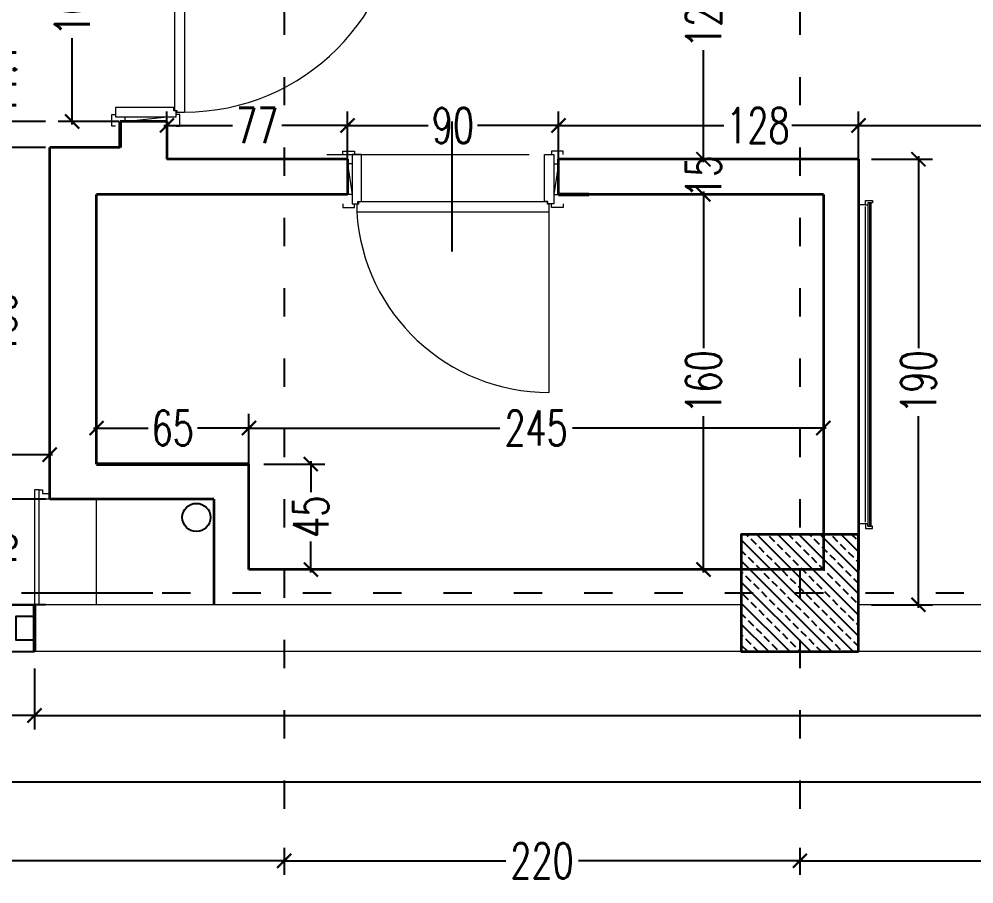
# Model space of a CAD drawing. Header units: centimetres. Extents: x -3207095 to 15275363, y -32656 to 4798027.
# Drawn here: x 700917 to 701324.3, y 4436845.5 to 4437214.4 of the extents above; entities that cross this region are included whole.
import ezdxf

# ---------------------------------------------------------------- set-up
doc = ezdxf.new("R2010")
doc.units = ezdxf.units.CM
doc.linetypes.add('ACAD_ISO03W100', pattern=[30, 12, -18])
doc.linetypes.add('DUZ', pattern=[500, 500])
doc.layers.get('0').update_dxf_attribs({"color": 1, "linetype": 'DUZ'})
for name, color, linetype in [('0 MC MAHAL', 94, 'Continuous'), ('AGAC', 116, 'Continuous'), ('DIM', 1, 'DUZ'), ('KOLTAR_F', 145, 'Continuous'), ('PEN', 161, 'Continuous'), ('pen.kap.olc', 205, 'Continuous'), ('TESİSAT', 57, 'Continuous')]:
    doc.layers.add(name, color=color, linetype=linetype)
for name, color, linetype, lineweight in [('DUV', 220, 'Continuous', 50), ('DUVAR', 7, 'Continuous', 35), ('FE_MOBTEF.2', 33, 'Continuous', 18), ('iç duvar', 7, 'Continuous', 50), ('KAPEN', 151, 'Continuous', 9), ('KOLON_F', 3, 'Continuous', 35)]:
    doc.layers.add(name, color=color, linetype=linetype, lineweight=lineweight)
doc.styles.add('DIM', font='ROMANSTW.SHX', dxfattribs={"width": 0.7})
doc.dimstyles.new('1_100', dxfattribs={"dimtxt": 15, "dimasz": 6, "dimexe": 6, "dimexo": 0, "dimgap": 2, "dimtad": 0, "dimdec": 1, "dimzin": 11, "dimdsep": 46, "dimtxsty": 'DIM', "dimblk": 'ARCHTICK', "dimcen": 3, "dimdle": 1.25, "dimclrt": 2, "dimadec": 0, "dimazin": 0, "dimtfac": 1.25, "dimtdec": 1, "dimtix": 1, "dimtofl": 0, "dimtmove": 1, "dimatfit": 3, "dimldrblk": 'ARCHTICK', "dimfxl": 20, "dimfxlon": 1, "dimtolj": 1, "dimtzin": 0, "dimarcsym": 0})

# ---------------------------------------------------------------- blocks, each defined once
blk = doc.blocks.new('new block')
at = {"layer": 'KAPEN'}
for p, q in [((105202.0528, 48261.8596), (105202.0198, 48261.8596)), ((105202.0528, 48261.8526), (105202.0528, 48261.8596)), ((105202.0628, 48261.8526), (105202.0528, 48261.8526)), ((105202.0628, 48261.0466), (105202.0628, 48261.8526)), ((105201.2498, 48261.0396), (105202.0528, 48261.0396)), ((105202.0528, 48261.0466), (105202.0628, 48261.0466)), ((105202.0528, 48261.0396), (105202.0528, 48261.0466))]:
    blk.add_line(p, q, dxfattribs=at)
for points in [[(105202.0548, 48261.9196), (105202.0398, 48261.9196), (105202.0398, 48261.8696), (105202.0548, 48261.8696)], [(105202.2248, 48261.8796), (105202.2248, 48261.8996), (105202.0948, 48261.8796), (105202.0948, 48261.8996)], [(105202.2648, 48261.9196), (105202.2798, 48261.9196), (105202.2798, 48261.8696), (105202.2648, 48261.8696)], [(105202.0198, 48261.0396), (105202.0198, 48261.8596)], [(105202.0548, 48260.9796), (105202.0398, 48260.9796), (105202.0398, 48261.0296), (105202.0548, 48261.0296)], [(105202.2248, 48261.0196), (105202.2248, 48260.9996), (105202.0948, 48261.0196), (105202.0948, 48260.9996)], [(105202.2648, 48260.9796), (105202.2798, 48260.9796), (105202.2798, 48261.0296), (105202.2648, 48261.0296)]]:
    blk.add_lwpolyline(points, dxfattribs=at)
for points in [[(105202.0548, 48261.8796), (105202.0548, 48261.8546), (105202.0648, 48261.8546), (105202.0648, 48261.8396), (105202.2648, 48261.8396), (105202.2648, 48261.8796)], [(105202.0548, 48261.0196), (105202.0548, 48261.0446), (105202.0648, 48261.0446), (105202.0648, 48261.0596), (105202.2648, 48261.0596), (105202.2648, 48261.0196)]]:
    blk.add_lwpolyline(points, close=True, dxfattribs=at)
blk.add_arc((105202.0715, 48261.0396), 0.8216, 93.6023, 180, dxfattribs=at)
blk = doc.blocks.new('K210')
for p, q in [((0.04, 0.985), (0.04, 0.032)), ((0.96, 0.032), (0.96, 0.065)), ((0.04, 0.032), (0.047, 0.032)), ((0.047, 0.032), (0.047, 0.022)), ((0.047, 0.022), (0.953, 0.022)), ((0.953, 0.032), (0.96, 0.032)), ((0.953, 0.022), (0.953, 0.032))]:
    blk.add_line(p, q)
for points in [[(-0.02, 0.03), (-0.02, 0.045), (0.03, 0.045), (0.03, 0.03)], [(0.04, 0.065), (0.96, 0.065)], [(1.02, 0.03), (1.02, 0.045), (0.97, 0.045), (0.97, 0.03)], [(0.02, -0.19), (0, -0.19), (0.02, -0.01), (0, -0.01)], [(0.98, -0.19), (1, -0.19), (0.98, -0.01), (1, -0.01)], [(-0.02, -0.23), (-0.02, -0.245), (0.03, -0.245), (0.03, -0.23)], [(1.02, -0.23), (1.02, -0.245), (0.97, -0.245), (0.97, -0.23)]]:
    blk.add_lwpolyline(points)
for points in [[(0.02, 0.03), (0.045, 0.03), (0.045, 0.02), (0.06, 0.02), (0.06, -0.23), (0.02, -0.23)], [(0.98, 0.03), (0.955, 0.03), (0.955, 0.02), (0.94, 0.02), (0.94, -0.23), (0.98, -0.23)]]:
    blk.add_lwpolyline(points, close=True)
blk.add_arc((0.04, 0.065), 0.92, 0, 90)
blk = doc.blocks.new('rgtkjıtdkfgölv')
at = {"layer": 'FE_MOBTEF.2'}
for p, q in [((104445.9076, 48877.9319), (104445.9076, 48877.9619)), ((104447.2679, 48877.9319), (104447.2679, 48877.9619)), ((104445.9079, 48877.9319), (104445.8879, 48877.9319)), ((104445.8879, 48877.9319), (104445.8879, 48877.9019)), ((104445.8879, 48877.9019), (104445.8979, 48877.9019)), ((104445.8979, 48877.9139), (104445.8979, 48877.9219)), ((104445.8979, 48877.9219), (104447.2779, 48877.9219)), ((104445.8979, 48877.9219), (104445.9079, 48877.9219)), ((104445.8979, 48877.9019), (104445.8979, 48877.9219)), ((104445.8979, 48877.9079), (104445.8979, 48877.9139)), ((104445.8979, 48877.9139), (104447.2779, 48877.9139)), ((104447.2779, 48877.9139), (104445.8979, 48877.9139)), ((104447.2779, 48877.9079), (104445.8979, 48877.9079)), ((104445.9079, 48877.9219), (104445.9079, 48877.9319)), ((104447.2612, 48877.9319), (104445.9143, 48877.9319)), ((104447.2679, 48877.9319), (104447.2879, 48877.9319)), ((104447.2679, 48877.9219), (104447.2679, 48877.9319)), ((104447.2779, 48877.9219), (104447.2679, 48877.9219)), ((104447.2779, 48877.9019), (104447.2779, 48877.9219)), ((104447.2779, 48877.9219), (104447.2779, 48877.9139)), ((104447.2779, 48877.9139), (104447.2779, 48877.9079)), ((104447.2879, 48877.9019), (104447.2779, 48877.9019)), ((104447.2879, 48877.9319), (104447.2879, 48877.9019))]:
    blk.add_line(p, q, dxfattribs=at)
blk = doc.blocks.new('_ArchTick')
at = {"color": 0, "linetype": 'ByBlock', "const_width": 0.15}
blk.add_lwpolyline([(-0.5, -0.5), (0.5, 0.5)], dxfattribs=at)
blk = doc.blocks.new('*D5197')
at = {"layer": 'Defpoints', "color": 0, "linetype": 'Continuous', "lineweight": 5, "transparency": 16777216}
for p in [(698045.1, 4436911.34), (701795.1, 4436911.34), (701795.1, 4436888.92)]:
    blk.add_point(p, dxfattribs=at)
at = {"layer": 'DIM', "color": 0, "linetype": 'Continuous', "lineweight": -2, "transparency": 16777216}
for p, q in [((698045.1, 4436908.92), (698045.1, 4436882.92)), ((701795.1, 4436908.92), (701795.1, 4436882.92)), ((698043.85, 4436888.92), (699899.6, 4436888.92)), ((701796.35, 4436888.92), (699940.6, 4436888.92))]:
    blk.add_line(p, q, dxfattribs=at)
at = {"layer": 'DIM', "color": 0, "linetype": 'Continuous', "lineweight": -2, "transparency": 16777216, "xscale": 6, "yscale": 6, "zscale": 6, "rotation": 180}
blk.add_blockref('_ArchTick', (698045.1, 4436888.92), dxfattribs=at)
at = {"layer": 'DIM', "color": 0, "linetype": 'Continuous', "lineweight": -2, "transparency": 16777216, "xscale": 6, "yscale": 6, "zscale": 6}
blk.add_blockref('_ArchTick', (701795.1, 4436888.92), dxfattribs=at)
at = {"layer": 'DIM', "color": 2, "linetype": 'Continuous', "lineweight": 5, "transparency": 16777216, "insert": (699920.1, 4436888.92), "char_height": 15, "attachment_point": 5, "style": 'DIM'}
blk.add_mtext('\\A1;3750', dxfattribs=at)
blk = doc.blocks.new('*D5204')
at = {"layer": 'Defpoints', "color": 0, "linetype": 'Continuous', "lineweight": 5, "transparency": 16777216}
for p in [(700755.1, 4436944.58), (700923.6, 4436944.58), (700923.6, 4436917.34)]:
    blk.add_point(p, dxfattribs=at)
at = {"layer": 'DIM', "color": 0, "linetype": 'Continuous', "lineweight": -2, "transparency": 16777216}
for p, q in [((700755.1, 4436937.34), (700755.1, 4436911.34)), ((700923.6, 4436937.34), (700923.6, 4436911.34)), ((700753.85, 4436917.34), (700817.35, 4436917.34)), ((700924.85, 4436917.34), (700861.35, 4436917.34))]:
    blk.add_line(p, q, dxfattribs=at)
at = {"layer": 'DIM', "color": 0, "linetype": 'Continuous', "lineweight": -2, "transparency": 16777216, "xscale": 6, "yscale": 6, "zscale": 6, "rotation": 180}
blk.add_blockref('_ArchTick', (700755.1, 4436917.34), dxfattribs=at)
at = {"layer": 'DIM', "color": 0, "linetype": 'Continuous', "lineweight": -2, "transparency": 16777216, "xscale": 6, "yscale": 6, "zscale": 6}
blk.add_blockref('_ArchTick', (700923.6, 4436917.34), dxfattribs=at)
at = {"layer": 'DIM', "color": 2, "linetype": 'Continuous', "lineweight": 5, "transparency": 16777216, "insert": (700839.35, 4436917.34), "char_height": 15, "attachment_point": 5, "style": 'DIM'}
blk.add_mtext('\\A1;168.5', dxfattribs=at)
blk = doc.blocks.new('*D5205')
at = {"layer": 'Defpoints', "color": 0, "linetype": 'Continuous', "lineweight": 5, "transparency": 16777216}
for p in [(700923.6, 4436944.58), (701795.1, 4436944.58), (701795.1, 4436917.34)]:
    blk.add_point(p, dxfattribs=at)
at = {"layer": 'DIM', "color": 0, "linetype": 'Continuous', "lineweight": -2, "transparency": 16777216}
for p, q in [((700923.6, 4436937.34), (700923.6, 4436911.34)), ((701795.1, 4436937.34), (701795.1, 4436911.34)), ((700922.35, 4436917.34), (701337.35, 4436917.34)), ((701796.35, 4436917.34), (701381.35, 4436917.34))]:
    blk.add_line(p, q, dxfattribs=at)
at = {"layer": 'DIM', "color": 0, "linetype": 'Continuous', "lineweight": -2, "transparency": 16777216, "xscale": 6, "yscale": 6, "zscale": 6, "rotation": 180}
blk.add_blockref('_ArchTick', (700923.6, 4436917.34), dxfattribs=at)
at = {"layer": 'DIM', "color": 0, "linetype": 'Continuous', "lineweight": -2, "transparency": 16777216, "xscale": 6, "yscale": 6, "zscale": 6}
blk.add_blockref('_ArchTick', (701795.1, 4436917.34), dxfattribs=at)
at = {"layer": 'DIM', "color": 2, "linetype": 'Continuous', "lineweight": 5, "transparency": 16777216, "insert": (701359.35, 4436917.34), "char_height": 15, "attachment_point": 5, "style": 'DIM'}
blk.add_mtext('\\A1;871.5', dxfattribs=at)
blk = doc.blocks.new('*D5207')
at = {"layer": 'Defpoints', "color": 0, "linetype": 'Continuous', "lineweight": 5, "transparency": 16777216}
for p in [(700730.1, 4436860.88), (701030.1, 4436860.88), (701030.1, 4436855.37)]:
    blk.add_point(p, dxfattribs=at)
at = {"layer": 'DIM', "color": 0, "linetype": 'Continuous', "lineweight": -2, "transparency": 16777216}
for p, q in [((700730.1, 4436860.88), (700730.1, 4436849.37)), ((701030.1, 4436860.88), (701030.1, 4436849.37)), ((700728.85, 4436855.37), (700864.6, 4436855.37)), ((701031.35, 4436855.37), (700895.6, 4436855.37))]:
    blk.add_line(p, q, dxfattribs=at)
at = {"layer": 'DIM', "color": 0, "linetype": 'Continuous', "lineweight": -2, "transparency": 16777216, "xscale": 6, "yscale": 6, "zscale": 6, "rotation": 180}
blk.add_blockref('_ArchTick', (700730.1, 4436855.37), dxfattribs=at)
at = {"layer": 'DIM', "color": 0, "linetype": 'Continuous', "lineweight": -2, "transparency": 16777216, "xscale": 6, "yscale": 6, "zscale": 6}
blk.add_blockref('_ArchTick', (701030.1, 4436855.37), dxfattribs=at)
at = {"layer": 'DIM', "color": 2, "linetype": 'Continuous', "lineweight": 5, "transparency": 16777216, "insert": (700880.1, 4436855.37), "char_height": 15, "attachment_point": 5, "style": 'DIM'}
blk.add_mtext('\\A1;300', dxfattribs=at)
blk = doc.blocks.new('*D5208')
at = {"layer": 'Defpoints', "color": 0, "linetype": 'Continuous', "lineweight": 5, "transparency": 16777216}
for p in [(701030.1, 4436860.88), (701250.1, 4436860.88), (701250.1, 4436855.37)]:
    blk.add_point(p, dxfattribs=at)
at = {"layer": 'DIM', "color": 0, "linetype": 'Continuous', "lineweight": -2, "transparency": 16777216}
for p, q in [((701030.1, 4436860.88), (701030.1, 4436849.37)), ((701250.1, 4436860.88), (701250.1, 4436849.37)), ((701028.85, 4436855.37), (701124.6, 4436855.37)), ((701251.35, 4436855.37), (701155.6, 4436855.37))]:
    blk.add_line(p, q, dxfattribs=at)
at = {"layer": 'DIM', "color": 0, "linetype": 'Continuous', "lineweight": -2, "transparency": 16777216, "xscale": 6, "yscale": 6, "zscale": 6, "rotation": 180}
blk.add_blockref('_ArchTick', (701030.1, 4436855.37), dxfattribs=at)
at = {"layer": 'DIM', "color": 0, "linetype": 'Continuous', "lineweight": -2, "transparency": 16777216, "xscale": 6, "yscale": 6, "zscale": 6}
blk.add_blockref('_ArchTick', (701250.1, 4436855.37), dxfattribs=at)
at = {"layer": 'DIM', "color": 2, "linetype": 'Continuous', "lineweight": 5, "transparency": 16777216, "insert": (701140.1, 4436855.37), "char_height": 15, "attachment_point": 5, "style": 'DIM'}
blk.add_mtext('\\A1;220', dxfattribs=at)
blk = doc.blocks.new('*D5209')
at = {"layer": 'Defpoints', "color": 0, "linetype": 'Continuous', "lineweight": 5, "transparency": 16777216}
for p in [(701250.1, 4436860.88), (701770.1, 4436860.88), (701770.1, 4436855.37)]:
    blk.add_point(p, dxfattribs=at)
at = {"layer": 'DIM', "color": 0, "linetype": 'Continuous', "lineweight": -2, "transparency": 16777216}
for p, q in [((701250.1, 4436860.88), (701250.1, 4436849.37)), ((701770.1, 4436860.88), (701770.1, 4436849.37)), ((701248.85, 4436855.37), (701494.6, 4436855.37)), ((701771.35, 4436855.37), (701525.6, 4436855.37))]:
    blk.add_line(p, q, dxfattribs=at)
at = {"layer": 'DIM', "color": 0, "linetype": 'Continuous', "lineweight": -2, "transparency": 16777216, "xscale": 6, "yscale": 6, "zscale": 6, "rotation": 180}
blk.add_blockref('_ArchTick', (701250.1, 4436855.37), dxfattribs=at)
at = {"layer": 'DIM', "color": 0, "linetype": 'Continuous', "lineweight": -2, "transparency": 16777216, "xscale": 6, "yscale": 6, "zscale": 6}
blk.add_blockref('_ArchTick', (701770.1, 4436855.37), dxfattribs=at)
at = {"layer": 'DIM', "color": 2, "linetype": 'Continuous', "lineweight": 5, "transparency": 16777216, "insert": (701510.1, 4436855.37), "char_height": 15, "attachment_point": 5, "style": 'DIM'}
blk.add_mtext('\\A1;520', dxfattribs=at)
blk = doc.blocks.new('*D5331')
at = {"layer": 'Defpoints', "color": 0, "linetype": 'Continuous', "lineweight": 5, "transparency": 16777216}
for p in [(701225.1, 4437276.58), (701208.95, 4437154.58), (701225.1, 4437154.58)]:
    blk.add_point(p, dxfattribs=at)
at = {"layer": 'DIM', "color": 0, "linetype": 'Continuous', "lineweight": -2, "transparency": 16777216}
for p, q in [((701225.1, 4437276.58), (701202.95, 4437276.58)), ((701208.95, 4437277.83), (701208.95, 4437230.08)), ((701208.95, 4437153.33), (701208.95, 4437201.08)), ((701225.1, 4437154.58), (701202.95, 4437154.58))]:
    blk.add_line(p, q, dxfattribs=at)
at = {"layer": 'DIM', "color": 0, "linetype": 'Continuous', "lineweight": -2, "transparency": 16777216, "xscale": 6, "yscale": 6, "zscale": 6}
for p, rotation in [((701208.95, 4437276.58), 90), ((701208.95, 4437154.58), 270)]:
    blk.add_blockref('_ArchTick', p, dxfattribs=dict(at, rotation=rotation))
at = {"layer": 'DIM', "color": 2, "linetype": 'Continuous', "lineweight": 5, "transparency": 16777216, "insert": (701208.95, 4437215.58), "char_height": 15, "attachment_point": 5, "rotation": 90, "style": 'DIM'}
blk.add_mtext('\\A1;122', dxfattribs=at)
blk = doc.blocks.new('*D5332')
at = {"layer": 'Defpoints', "color": 0, "linetype": 'Continuous', "lineweight": 5, "transparency": 16777216}
for p in [(701275.1, 4437154.58), (701275.1, 4436964.58), (701300.66, 4436964.58)]:
    blk.add_point(p, dxfattribs=at)
at = {"layer": 'DIM', "color": 0, "linetype": 'Continuous', "lineweight": -2, "transparency": 16777216}
for p, q in [((701280.66, 4437154.58), (701306.66, 4437154.58)), ((701300.66, 4437155.83), (701300.66, 4437074.08)), ((701300.66, 4436963.33), (701300.66, 4437045.08)), ((701280.66, 4436964.58), (701306.66, 4436964.58))]:
    blk.add_line(p, q, dxfattribs=at)
at = {"layer": 'DIM', "color": 0, "linetype": 'Continuous', "lineweight": -2, "transparency": 16777216, "xscale": 6, "yscale": 6, "zscale": 6}
for p, rotation in [((701300.66, 4437154.58), 90), ((701300.66, 4436964.58), 270)]:
    blk.add_blockref('_ArchTick', p, dxfattribs=dict(at, rotation=rotation))
at = {"layer": 'DIM', "color": 2, "linetype": 'Continuous', "lineweight": 5, "transparency": 16777216, "insert": (701300.66, 4437059.58), "char_height": 15, "attachment_point": 5, "rotation": 90, "style": 'DIM'}
blk.add_mtext('\\A1;190', dxfattribs=at)
blk = doc.blocks.new('*D5333')
at = {"layer": 'Defpoints', "color": 0, "linetype": 'Continuous', "lineweight": 5, "transparency": 16777216}
for p in [(701260.1, 4437039.96), (701015.1, 4437024.58), (701260.1, 4437024.58)]:
    blk.add_point(p, dxfattribs=at)
at = {"layer": 'DIM', "color": 0, "linetype": 'Continuous', "lineweight": -2, "transparency": 16777216}
for p, q in [((701015.1, 4437024.58), (701015.1, 4437045.96)), ((701260.1, 4437024.58), (701260.1, 4437045.96)), ((701013.85, 4437039.96), (701122.1, 4437039.96)), ((701261.35, 4437039.96), (701153.1, 4437039.96))]:
    blk.add_line(p, q, dxfattribs=at)
at = {"layer": 'DIM', "color": 0, "linetype": 'Continuous', "lineweight": -2, "transparency": 16777216, "xscale": 6, "yscale": 6, "zscale": 6, "rotation": 180}
blk.add_blockref('_ArchTick', (701015.1, 4437039.96), dxfattribs=at)
at = {"layer": 'DIM', "color": 0, "linetype": 'Continuous', "lineweight": -2, "transparency": 16777216, "xscale": 6, "yscale": 6, "zscale": 6}
blk.add_blockref('_ArchTick', (701260.1, 4437039.96), dxfattribs=at)
at = {"layer": 'DIM', "color": 2, "linetype": 'Continuous', "lineweight": 5, "transparency": 16777216, "insert": (701137.6, 4437039.96), "char_height": 15, "attachment_point": 5, "style": 'DIM'}
blk.add_mtext('\\A1;245', dxfattribs=at)
blk = doc.blocks.new('*D5334')
at = {"layer": 'Defpoints', "color": 0, "linetype": 'Continuous', "lineweight": 5, "transparency": 16777216}
for p in [(700950.1, 4437039.96), (700950.1, 4437024.58), (701015.1, 4437024.58)]:
    blk.add_point(p, dxfattribs=at)
at = {"layer": 'DIM', "color": 0, "linetype": 'Continuous', "lineweight": -2, "transparency": 16777216}
for p, q in [((700950.1, 4437024.58), (700950.1, 4437045.96)), ((701015.1, 4437024.58), (701015.1, 4437045.96)), ((700948.85, 4437039.96), (700972.1, 4437039.96)), ((701016.35, 4437039.96), (700993.1, 4437039.96))]:
    blk.add_line(p, q, dxfattribs=at)
at = {"layer": 'DIM', "color": 0, "linetype": 'Continuous', "lineweight": -2, "transparency": 16777216, "xscale": 6, "yscale": 6, "zscale": 6, "rotation": 180}
blk.add_blockref('_ArchTick', (700950.1, 4437039.96), dxfattribs=at)
at = {"layer": 'DIM', "color": 0, "linetype": 'Continuous', "lineweight": -2, "transparency": 16777216, "xscale": 6, "yscale": 6, "zscale": 6}
blk.add_blockref('_ArchTick', (701015.1, 4437039.96), dxfattribs=at)
at = {"layer": 'DIM', "color": 2, "linetype": 'Continuous', "lineweight": 5, "transparency": 16777216, "insert": (700982.6, 4437039.96), "char_height": 15, "attachment_point": 5, "style": 'DIM'}
blk.add_mtext('\\A1;65', dxfattribs=at)
blk = doc.blocks.new('*D5335')
at = {"layer": 'Defpoints', "color": 0, "linetype": 'Continuous', "lineweight": 5, "transparency": 16777216}
for p in [(701225.1, 4437154.58), (701208.95, 4437139.58), (701225.1, 4437139.58)]:
    blk.add_point(p, dxfattribs=at)
at = {"layer": 'DIM', "color": 0, "linetype": 'Continuous', "lineweight": -2, "transparency": 16777216}
for p, q in [((701208.95, 4437154.58), (701208.95, 4437160.58)), ((701225.1, 4437154.58), (701202.95, 4437154.58)), ((701225.1, 4437139.58), (701202.95, 4437139.58)), ((701208.95, 4437139.58), (701208.95, 4437133.58))]:
    blk.add_line(p, q, dxfattribs=at)
at = {"layer": 'DIM', "color": 0, "linetype": 'Continuous', "lineweight": -2, "transparency": 16777216, "xscale": 6, "yscale": 6, "zscale": 6}
for p, rotation in [((701208.95, 4437154.58), 270), ((701208.95, 4437139.58), 90)]:
    blk.add_blockref('_ArchTick', p, dxfattribs=dict(at, rotation=rotation))
at = {"layer": 'DIM', "color": 2, "linetype": 'Continuous', "lineweight": 5, "transparency": 16777216, "insert": (701208.95, 4437147.08), "char_height": 15, "attachment_point": 5, "rotation": 90, "style": 'DIM'}
blk.add_mtext('\\A1;15', dxfattribs=at)
blk = doc.blocks.new('*D5336')
at = {"layer": 'Defpoints', "color": 0, "linetype": 'Continuous', "lineweight": 5, "transparency": 16777216}
for p in [(700939.69, 4437270.69), (700960.1, 4437270.69), (700960.1, 4437170.69)]:
    blk.add_point(p, dxfattribs=at)
at = {"layer": 'DIM', "color": 0, "linetype": 'Continuous', "lineweight": -2, "transparency": 16777216}
for p, q in [((700939.69, 4437271.94), (700939.69, 4437235.19)), ((700959.69, 4437270.69), (700933.69, 4437270.69)), ((700939.69, 4437169.44), (700939.69, 4437206.19)), ((700959.69, 4437170.69), (700933.69, 4437170.69))]:
    blk.add_line(p, q, dxfattribs=at)
at = {"layer": 'DIM', "color": 0, "linetype": 'Continuous', "lineweight": -2, "transparency": 16777216, "xscale": 6, "yscale": 6, "zscale": 6}
for p, rotation in [((700939.69, 4437270.69), 90), ((700939.69, 4437170.69), 270)]:
    blk.add_blockref('_ArchTick', p, dxfattribs=dict(at, rotation=rotation))
at = {"layer": 'DIM', "color": 2, "linetype": 'Continuous', "lineweight": 5, "transparency": 16777216, "insert": (700939.69, 4437220.69), "char_height": 15, "attachment_point": 5, "rotation": 90, "style": 'DIM'}
blk.add_mtext('\\A1;100', dxfattribs=at)
blk = doc.blocks.new('*D5364')
at = {"layer": 'Defpoints', "color": 0, "linetype": 'Continuous', "lineweight": 5, "transparency": 16777216}
for p in [(701225.1, 4437139.58), (701208.95, 4436979.58), (701211.46, 4436979.58)]:
    blk.add_point(p, dxfattribs=at)
at = {"layer": 'DIM', "color": 0, "linetype": 'Continuous', "lineweight": -2, "transparency": 16777216}
for p, q in [((701225.1, 4437139.58), (701202.95, 4437139.58)), ((701208.95, 4437140.83), (701208.95, 4437074.08)), ((701208.95, 4436978.33), (701208.95, 4437045.08)), ((701211.46, 4436979.58), (701202.95, 4436979.58))]:
    blk.add_line(p, q, dxfattribs=at)
at = {"layer": 'DIM', "color": 0, "linetype": 'Continuous', "lineweight": -2, "transparency": 16777216, "xscale": 6, "yscale": 6, "zscale": 6}
for p, rotation in [((701208.95, 4437139.58), 90), ((701208.95, 4436979.58), 270)]:
    blk.add_blockref('_ArchTick', p, dxfattribs=dict(at, rotation=rotation))
at = {"layer": 'DIM', "color": 2, "linetype": 'Continuous', "lineweight": 5, "transparency": 16777216, "insert": (701208.95, 4437059.58), "char_height": 15, "attachment_point": 5, "rotation": 90, "style": 'DIM'}
blk.add_mtext('\\A1;160', dxfattribs=at)
blk = doc.blocks.new('*D5365')
at = {"layer": 'Defpoints', "color": 0, "linetype": 'Continuous', "lineweight": 5, "transparency": 16777216}
for p in [(701057.1, 4437169), (700980.1, 4437154.58), (701057.1, 4437154.58)]:
    blk.add_point(p, dxfattribs=at)
at = {"layer": 'DIM', "color": 0, "linetype": 'Continuous', "lineweight": -2, "transparency": 16777216}
for p, q in [((700980.1, 4437154.58), (700980.1, 4437175)), ((701057.1, 4437154.58), (701057.1, 4437175)), ((700978.85, 4437169), (701008.1, 4437169)), ((701058.35, 4437169), (701029.1, 4437169))]:
    blk.add_line(p, q, dxfattribs=at)
at = {"layer": 'DIM', "color": 0, "linetype": 'Continuous', "lineweight": -2, "transparency": 16777216, "xscale": 6, "yscale": 6, "zscale": 6, "rotation": 180}
blk.add_blockref('_ArchTick', (700980.1, 4437169), dxfattribs=at)
at = {"layer": 'DIM', "color": 0, "linetype": 'Continuous', "lineweight": -2, "transparency": 16777216, "xscale": 6, "yscale": 6, "zscale": 6}
blk.add_blockref('_ArchTick', (701057.1, 4437169), dxfattribs=at)
at = {"layer": 'DIM', "color": 2, "linetype": 'Continuous', "lineweight": 5, "transparency": 16777216, "insert": (701018.6, 4437169), "char_height": 15, "attachment_point": 5, "style": 'DIM'}
blk.add_mtext('\\A1;77', dxfattribs=at)
blk = doc.blocks.new('*D5366')
at = {"layer": 'Defpoints', "color": 0, "linetype": 'Continuous', "lineweight": 5, "transparency": 16777216}
for p in [(701147.1, 4437169), (701057.1, 4437154.58), (701147.1, 4437152.58)]:
    blk.add_point(p, dxfattribs=at)
at = {"layer": 'DIM', "color": 0, "linetype": 'Continuous', "lineweight": -2, "transparency": 16777216}
for p, q in [((701057.1, 4437154.58), (701057.1, 4437175)), ((701147.1, 4437152.58), (701147.1, 4437175)), ((701055.85, 4437169), (701091.6, 4437169)), ((701148.35, 4437169), (701112.6, 4437169))]:
    blk.add_line(p, q, dxfattribs=at)
at = {"layer": 'DIM', "color": 0, "linetype": 'Continuous', "lineweight": -2, "transparency": 16777216, "xscale": 6, "yscale": 6, "zscale": 6, "rotation": 180}
blk.add_blockref('_ArchTick', (701057.1, 4437169), dxfattribs=at)
at = {"layer": 'DIM', "color": 0, "linetype": 'Continuous', "lineweight": -2, "transparency": 16777216, "xscale": 6, "yscale": 6, "zscale": 6}
blk.add_blockref('_ArchTick', (701147.1, 4437169), dxfattribs=at)
at = {"layer": 'DIM', "color": 2, "linetype": 'Continuous', "lineweight": 5, "transparency": 16777216, "insert": (701102.1, 4437169), "char_height": 15, "attachment_point": 5, "style": 'DIM'}
blk.add_mtext('\\A1;90', dxfattribs=at)
blk = doc.blocks.new('*D5367')
at = {"layer": 'Defpoints', "color": 0, "linetype": 'Continuous', "lineweight": 5, "transparency": 16777216}
for p in [(701275.1, 4437169), (701147.1, 4437152.58), (701275.1, 4437152.58)]:
    blk.add_point(p, dxfattribs=at)
at = {"layer": 'DIM', "color": 0, "linetype": 'Continuous', "lineweight": -2, "transparency": 16777216}
for p, q in [((701147.1, 4437152.58), (701147.1, 4437175)), ((701275.1, 4437152.58), (701275.1, 4437175)), ((701145.85, 4437169), (701217.69, 4437169)), ((701276.35, 4437169), (701246.69, 4437169))]:
    blk.add_line(p, q, dxfattribs=at)
at = {"layer": 'DIM', "color": 0, "linetype": 'Continuous', "lineweight": -2, "transparency": 16777216, "xscale": 6, "yscale": 6, "zscale": 6, "rotation": 180}
blk.add_blockref('_ArchTick', (701147.1, 4437169), dxfattribs=at)
at = {"layer": 'DIM', "color": 0, "linetype": 'Continuous', "lineweight": -2, "transparency": 16777216, "xscale": 6, "yscale": 6, "zscale": 6}
blk.add_blockref('_ArchTick', (701275.1, 4437169), dxfattribs=at)
at = {"layer": 'DIM', "color": 2, "linetype": 'Continuous', "lineweight": 5, "transparency": 16777216, "insert": (701232.19, 4437169), "char_height": 15, "attachment_point": 5, "style": 'DIM'}
blk.add_mtext('\\A1;128', dxfattribs=at)
blk = doc.blocks.new('*D5368')
at = {"layer": 'Defpoints', "color": 0, "linetype": 'Continuous', "lineweight": 5, "transparency": 16777216}
for p in [(701775.1, 4437169), (701275.1, 4437154.58), (701775.1, 4437154.58)]:
    blk.add_point(p, dxfattribs=at)
at = {"layer": 'DIM', "color": 0, "linetype": 'Continuous', "lineweight": -2, "transparency": 16777216}
for p, q in [((701275.1, 4437154.58), (701275.1, 4437175)), ((701775.1, 4437154.58), (701775.1, 4437175)), ((701273.85, 4437169), (701509.6, 4437169)), ((701776.35, 4437169), (701540.6, 4437169))]:
    blk.add_line(p, q, dxfattribs=at)
at = {"layer": 'DIM', "color": 0, "linetype": 'Continuous', "lineweight": -2, "transparency": 16777216, "xscale": 6, "yscale": 6, "zscale": 6, "rotation": 180}
blk.add_blockref('_ArchTick', (701275.1, 4437169), dxfattribs=at)
at = {"layer": 'DIM', "color": 0, "linetype": 'Continuous', "lineweight": -2, "transparency": 16777216, "xscale": 6, "yscale": 6, "zscale": 6}
blk.add_blockref('_ArchTick', (701775.1, 4437169), dxfattribs=at)
at = {"layer": 'DIM', "color": 2, "linetype": 'Continuous', "lineweight": 5, "transparency": 16777216, "insert": (701525.1, 4437169), "char_height": 15, "attachment_point": 5, "style": 'DIM'}
blk.add_mtext('\\A1;500', dxfattribs=at)
blk = doc.blocks.new('*D5080')
at = {"layer": 'Defpoints', "color": 0, "linetype": 'Continuous', "lineweight": 5, "transparency": 16777216}
for p in [(701015.1, 4437024.58), (701041.5, 4437024.58), (701015.1, 4436979.58)]:
    blk.add_point(p, dxfattribs=at)
at = {"layer": 'DIM', "color": 0, "linetype": 'Continuous', "lineweight": -2, "transparency": 16777216}
for p, q in [((701021.5, 4437024.58), (701047.5, 4437024.58)), ((701041.5, 4437025.83), (701041.5, 4437012.58)), ((701041.5, 4436978.33), (701041.5, 4436991.58)), ((701021.5, 4436979.58), (701047.5, 4436979.58))]:
    blk.add_line(p, q, dxfattribs=at)
at = {"layer": 'DIM', "color": 0, "linetype": 'Continuous', "lineweight": -2, "transparency": 16777216, "xscale": 6, "yscale": 6, "zscale": 6}
for p, rotation in [((701041.5, 4437024.58), 90), ((701041.5, 4436979.58), 270)]:
    blk.add_blockref('_ArchTick', p, dxfattribs=dict(at, rotation=rotation))
at = {"layer": 'DIM', "color": 2, "linetype": 'Continuous', "lineweight": 5, "transparency": 16777216, "insert": (701041.5, 4437002.08), "char_height": 15, "attachment_point": 5, "rotation": 90, "style": 'DIM'}
blk.add_mtext('\\A1;45', dxfattribs=at)
blk = doc.blocks.new('*D5101')
at = {"layer": 'Defpoints', "color": 0, "linetype": 'Continuous', "lineweight": 5, "transparency": 16777216}
for p in [(700930.1, 4437159.58), (700908.33, 4437009.58), (700930.1, 4437009.58)]:
    blk.add_point(p, dxfattribs=at)
at = {"layer": 'DIM', "color": 0, "linetype": 'Continuous', "lineweight": -2, "transparency": 16777216}
for p, q in [((700928.33, 4437159.58), (700902.33, 4437159.58)), ((700908.33, 4437160.83), (700908.33, 4437099.08)), ((700908.33, 4437008.33), (700908.33, 4437070.08)), ((700928.33, 4437009.58), (700902.33, 4437009.58))]:
    blk.add_line(p, q, dxfattribs=at)
at = {"layer": 'DIM', "color": 0, "linetype": 'Continuous', "lineweight": -2, "transparency": 16777216, "xscale": 6, "yscale": 6, "zscale": 6}
for p, rotation in [((700908.33, 4437159.58), 90), ((700908.33, 4437009.58), 270)]:
    blk.add_blockref('_ArchTick', p, dxfattribs=dict(at, rotation=rotation))
at = {"layer": 'DIM', "color": 2, "linetype": 'Continuous', "lineweight": 5, "transparency": 16777216, "insert": (700908.33, 4437084.58), "char_height": 15, "attachment_point": 5, "rotation": 90, "style": 'DIM'}
blk.add_mtext('\\A1;150', dxfattribs=at)
blk = doc.blocks.new('*D5102')
at = {"layer": 'Defpoints', "color": 0, "linetype": 'Continuous', "lineweight": 5, "transparency": 16777216}
for p in [(700930.1, 4437009.58), (700908.33, 4436964.58), (700930.1, 4436964.58)]:
    blk.add_point(p, dxfattribs=at)
at = {"layer": 'DIM', "color": 0, "linetype": 'Continuous', "lineweight": -2, "transparency": 16777216}
for p, q in [((700908.33, 4437010.83), (700908.33, 4436997.58)), ((700928.33, 4437009.58), (700902.33, 4437009.58)), ((700908.33, 4436963.33), (700908.33, 4436976.58)), ((700928.33, 4436964.58), (700902.33, 4436964.58))]:
    blk.add_line(p, q, dxfattribs=at)
at = {"layer": 'DIM', "color": 0, "linetype": 'Continuous', "lineweight": -2, "transparency": 16777216, "xscale": 6, "yscale": 6, "zscale": 6}
for p, rotation in [((700908.33, 4437009.58), 90), ((700908.33, 4436964.58), 270)]:
    blk.add_blockref('_ArchTick', p, dxfattribs=dict(at, rotation=rotation))
at = {"layer": 'DIM', "color": 2, "linetype": 'Continuous', "lineweight": 5, "transparency": 16777216, "insert": (700908.33, 4436987.08), "char_height": 15, "attachment_point": 5, "rotation": 90, "style": 'DIM'}
blk.add_mtext('\\A1;45', dxfattribs=at)
blk = doc.blocks.new('*D5103')
at = {"layer": 'Defpoints', "color": 0, "linetype": 'Continuous', "lineweight": 5, "transparency": 16777216}
for p in [(700908.33, 4437170.69), (700933.69, 4437170.69), (700937.53, 4437159.58)]:
    blk.add_point(p, dxfattribs=at)
at = {"layer": 'DIM', "color": 0, "linetype": 'Continuous', "lineweight": -2, "transparency": 16777216}
for p, q in [((700928.33, 4437170.69), (700902.33, 4437170.69)), ((700908.33, 4437158.33), (700908.33, 4437171.94)), ((700928.33, 4437159.58), (700902.33, 4437159.58))]:
    blk.add_line(p, q, dxfattribs=at)
at = {"layer": 'DIM', "color": 0, "linetype": 'Continuous', "lineweight": -2, "transparency": 16777216, "xscale": 6, "yscale": 6, "zscale": 6}
for p, rotation in [((700908.33, 4437170.69), 90), ((700908.33, 4437159.58), 270)]:
    blk.add_blockref('_ArchTick', p, dxfattribs=dict(at, rotation=rotation))
at = {"layer": 'DIM', "color": 2, "linetype": 'Continuous', "lineweight": 5, "transparency": 16777216, "insert": (700908.33, 4437188.39), "char_height": 15, "attachment_point": 5, "rotation": 90, "style": 'DIM'}
blk.add_mtext('\\A1;11.1', dxfattribs=at)
blk = doc.blocks.new('*D5108')
at = {"layer": 'Defpoints', "color": 0, "linetype": 'Continuous', "lineweight": 5, "transparency": 16777216}
for p in [(700930.1, 4437036.44), (700755.1, 4437028.56), (700755.1, 4436994.58)]:
    blk.add_point(p, dxfattribs=at)
at = {"layer": 'DIM', "color": 0, "linetype": 'Continuous', "lineweight": -2, "transparency": 16777216}
for p, q in [((700930.1, 4437036.44), (700930.1, 4437022.56)), ((700755.1, 4437008.56), (700755.1, 4437034.56)), ((700753.85, 4437028.56), (700828.1, 4437028.56)), ((700931.35, 4437028.56), (700857.1, 4437028.56))]:
    blk.add_line(p, q, dxfattribs=at)
at = {"layer": 'DIM', "color": 0, "linetype": 'Continuous', "lineweight": -2, "transparency": 16777216, "xscale": 6, "yscale": 6, "zscale": 6, "rotation": 180}
blk.add_blockref('_ArchTick', (700755.1, 4437028.56), dxfattribs=at)
at = {"layer": 'DIM', "color": 0, "linetype": 'Continuous', "lineweight": -2, "transparency": 16777216, "xscale": 6, "yscale": 6, "zscale": 6}
blk.add_blockref('_ArchTick', (700930.1, 4437028.56), dxfattribs=at)
at = {"layer": 'DIM', "color": 2, "linetype": 'Continuous', "lineweight": 5, "transparency": 16777216, "insert": (700842.6, 4437028.56), "char_height": 15, "attachment_point": 5, "style": 'DIM'}
blk.add_mtext('\\A1;175', dxfattribs=at)

msp = doc.modelspace()

# ---------------------------------------------------------------- hatches: boundary and pattern name
at = {"layer": 'KOLTAR_F'}
h = msp.add_hatch(dxfattribs=at)
h.set_pattern_fill('ANSI33', color=256, angle=90, style=0)
h.set_pattern_definition([(135, (5203717.566, 3776361.098), (-4.4901280605, -4.4901280605), []), (135, (5203717.566, 3776365.588), (-4.4901280605, -4.4901280605), [3.175, -1.5875])])
h.paths.add_polyline_path([(701275.1, 4436944.58), (701275.1, 4436994.58), (701225.1, 4436994.58), (701225.1, 4436944.58)])

# ---------------------------------------------------------------- linework, layer by layer
at = {"color": 232, "linetype": 'ACAD_ISO03W100'}
for p, q in [((701030.1, 4439979.58), (701030.1, 4436849.58)), ((701250.1, 4439979.58), (701250.1, 4436849.58)), ((701890.1, 4436969.58), (697950.1, 4436969.58))]:
    msp.add_line(p, q, dxfattribs=at)
at = {"layer": 'AGAC'}
for p, q in [((700755.1, 4436964.58), (700923.6, 4436964.58)), ((700755.1, 4436944.58), (700923.6, 4436944.58))]:
    msp.add_line(p, q, dxfattribs=at)
at = {"layer": 'DUV'}
for p, q in [((700960.1, 4437170.69), (700960.1, 4437159.58)), ((701160.1, 4437139.58), (701147.1, 4437139.58)), ((701015.1, 4437024.58), (700950.1, 4437024.58)), ((700923.6, 4436944.58), (700923.6, 4436964.58))]:
    msp.add_line(p, q, dxfattribs=at)
at = {"layer": 'DUVAR'}
for p, q in [((700960.1, 4437159.58), (700960.1, 4437170.69)), ((700980.1, 4437170.69), (700960.1, 4437170.69)), ((700980.1, 4437170.69), (700980.1, 4437154.58)), ((700960.1, 4437159.58), (700930.1, 4437159.58)), ((700930.1, 4437009.58), (700930.1, 4437159.58)), ((701057.1, 4437154.58), (700980.1, 4437154.58)), ((701057.1, 4437154.58), (701057.1, 4437139.58)), ((701147.1, 4437139.58), (701147.1, 4437154.58)), ((701275.1, 4437154.58), (701147.1, 4437154.58)), ((701275.1, 4437154.58), (701275.1, 4436979.58)), ((701057.1, 4437139.58), (700950.1, 4437139.58)), ((700950.1, 4437024.58), (700950.1, 4437139.58)), ((701260.1, 4437139.58), (701147.1, 4437139.58)), ((701260.1, 4437139.58), (701260.1, 4436979.58)), ((701015.1, 4437024.58), (700950.1, 4437024.58)), ((701015.1, 4436979.58), (701015.1, 4437024.58)), ((701000.1, 4437009.58), (700930.1, 4437009.58)), ((701000.1, 4437009.58), (701000.1, 4436964.58)), ((701260.1, 4436979.58), (701015.1, 4436979.58)), ((700923.6, 4436944.58), (700923.6, 4436964.58))]:
    msp.add_line(p, q, dxfattribs=at)
at = {"layer": 'iç duvar', "color": 7, "lineweight": 18}
for p, q in [((701225.1, 4436964.58), (700923.6, 4436964.58)), ((701745.1, 4436964.58), (701275.1, 4436964.58)), ((700960.1, 4436944.58), (700923.6, 4436944.58)), ((701225.1, 4436944.58), (700960.1, 4436944.58)), ((701745.1, 4436944.58), (701275.1, 4436944.58))]:
    msp.add_line(p, q, dxfattribs=at)
at = {"layer": 'KAPEN'}
for p, q in [((701048.36, 4437156.58), (701134.56, 4437156.58)), ((700950.1, 4436964.58), (700950.1, 4437009.58))]:
    msp.add_line(p, q, dxfattribs=at)
msp.add_lwpolyline([(700925.6, 4436964.58), (700925.6, 4437013.58), (700923.6, 4437013.58), (700923.6, 4436964.58)], dxfattribs=at)
msp.add_lwpolyline([(700925.6, 4437009.58), (700925.6, 4437013.58), (700927.1, 4437013.58), (700927.1, 4437012.08), (700930.1, 4437012.08), (700930.1, 4437009.58), (700925.6, 4437009.58)], close=True, dxfattribs=at)
msp.add_lwpolyline([(700925.6, 4437009.58), (700925.6, 4437013.58), (700927.1, 4437013.58), (700927.1, 4437012.08), (700930.1, 4437012.08), (700930.1, 4437009.58), (700925.6, 4437009.58)], close=True, dxfattribs=at)
at = {"layer": 'KOLON_F'}
msp.add_lwpolyline([(701275.1, 4436944.58), (701275.1, 4436994.58), (701225.1, 4436994.58), (701225.1, 4436944.58)], close=True, dxfattribs=at)
at = {"layer": 'PEN'}
msp.add_lwpolyline([(700915.6, 4436959.58), (700915.6, 4436959.58), (700915.6, 4436949.58), (700923.6, 4436949.58), (700923.6, 4436949.58), (700923.6, 4436959.58), (700923.6, 4436959.58), (700923.6, 4436959.58), (700915.6, 4436959.58)], close=True, dxfattribs=at)
at = {"layer": 'pen.kap.olc'}
for points in [[(701101.79, 4437115.3), (701101.79, 4437170.67)], [(700974.08, 4436969.58), (700918.5, 4436969.58)]]:
    msp.add_lwpolyline(points, dxfattribs=at)
at = {"layer": 'TESİSAT', "color": 8}
msp.add_circle((700992.67, 4437001.82), 6, dxfattribs=at)

# ---------------------------------------------------------------- block references
at = {"xscale": 99.999999999621, "yscale": 99.999999999621, "zscale": 99.999999999621, "rotation": 90.00000000000001}
msp.add_blockref('new block', (5527247.06, -6083069.91), dxfattribs=at)
at = {"layer": '0 MC MAHAL', "xscale": -99.999999999621, "yscale": 99.999999999621, "zscale": 99.999999999621, "rotation": 90}
msp.add_blockref('rgtkjıtdkfgölv', (5589071.29, 14881725.85), dxfattribs=at)
at = {"layer": 'KAPEN', "xscale": 99.999999999621, "yscale": 99.999999999621, "zscale": 99.999999999621, "rotation": 270}
msp.add_blockref('K210', (700981.1, 4437270.69), dxfattribs=at)

# ---------------------------------------------------------------- dimensions: what is measured, and where the dimension line sits
at = {"layer": 'DIM', "linetype": 'Continuous', "lineweight": 5}
for base, p1, p2, angle, picture, middle in [((701208.95, 4437154.58), (701225.1, 4437276.58), (701225.1, 4437154.58), 90, '*D5331', (701208.95, 4437215.58)), ((700939.69, 4437270.69), (700960.1, 4437170.69), (700960.1, 4437270.69), 90, '*D5336', (700939.69, 4437220.69)), ((701057.1, 4437169), (700980.1, 4437154.58), (701057.1, 4437154.58), 180, '*D5365', (701018.6, 4437169)), ((701147.1, 4437169), (701057.1, 4437154.58), (701147.1, 4437152.58), 180, '*D5366', (701102.1, 4437169)), ((701775.1, 4437169), (701275.1, 4437154.58), (701775.1, 4437154.58), 180, '*D5368', (701525.1, 4437169)), ((700908.33, 4437009.58), (700930.1, 4437159.58), (700930.1, 4437009.58), 90, '*D5101', (700908.33, 4437084.58)), ((701208.95, 4437139.58), (701225.1, 4437154.58), (701225.1, 4437139.58), 90, '*D5335', (701208.95, 4437147.08)), ((701300.66, 4436964.58), (701275.1, 4437154.58), (701275.1, 4436964.58), 90, '*D5332', (701300.66, 4437059.58)), ((701208.95, 4436979.58), (701225.1, 4437139.58), (701211.46, 4436979.58), 90, '*D5364', (701208.95, 4437059.58)), ((700950.1, 4437039.96), (701015.1, 4437024.58), (700950.1, 4437024.58), 180, '*D5334', (700982.6, 4437039.96)), ((701260.1, 4437039.96), (701015.1, 4437024.58), (701260.1, 4437024.58), 180, '*D5333', (701137.6, 4437039.96)), ((700755.1, 4437028.56), (700930.1, 4437036.44), (700755.1, 4436994.58), 180, '*D5108', (700842.6, 4437028.56)), ((701041.5, 4437024.58), (701015.1, 4436979.58), (701015.1, 4437024.58), 90, '*D5080', (701041.5, 4437002.08)), ((700908.33, 4436964.58), (700930.1, 4437009.58), (700930.1, 4436964.58), 90, '*D5102', (700908.33, 4436987.08))]:
    dim = msp.add_linear_dim(base=base, p1=p1, p2=p2, angle=angle, dimstyle='1_100', dxfattribs=at)
    dim.commit()
    dim.dimension.update_dxf_attribs({"geometry": picture, "text_midpoint": middle})
for base, p1, p2, angle, picture, middle in [((700908.33, 4437170.69), (700937.53, 4437159.58), (700933.69, 4437170.69), 90, '*D5103', (700908.33, 4437188.39)), ((701275.1, 4437169), (701147.1, 4437152.58), (701275.1, 4437152.58), 180, '*D5367', (701232.19, 4437169))]:
    dim = msp.add_linear_dim(base=base, p1=p1, p2=p2, angle=angle, dimstyle='1_100', dxfattribs=at)
    dim.commit()
    dim.dimension.update_dxf_attribs({"geometry": picture, "text_midpoint": middle, "dimtype": 160})
for base, p1, p2, picture, middle in [((700923.6, 4436917.34), (700755.1, 4436944.58), (700923.6, 4436944.58), '*D5204', (700839.35, 4436917.34)), ((701795.1, 4436917.34), (700923.6, 4436944.58), (701795.1, 4436944.58), '*D5205', (701359.35, 4436917.34)), ((701795.1, 4436888.92), (698045.1, 4436911.34), (701795.1, 4436911.34), '*D5197', (699920.1, 4436888.92)), ((701030.1, 4436855.37), (700730.1, 4436860.88), (701030.1, 4436860.88), '*D5207', (700880.1, 4436855.37)), ((701250.1, 4436855.37), (701030.1, 4436860.88), (701250.1, 4436860.88), '*D5208', (701140.1, 4436855.37)), ((701770.1, 4436855.37), (701250.1, 4436860.88), (701770.1, 4436860.88), '*D5209', (701510.1, 4436855.37))]:
    dim = msp.add_linear_dim(base=base, p1=p1, p2=p2, dimstyle='1_100', dxfattribs=at)
    dim.commit()
    dim.dimension.update_dxf_attribs({"geometry": picture, "text_midpoint": middle})

doc.saveas('drawing.dxf')
